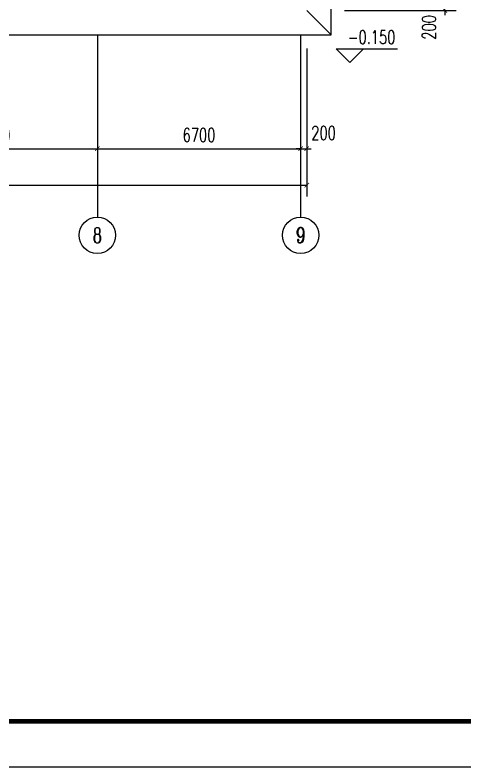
# Model space of a CAD drawing. Extents: x 1728470 to 1835391, y -157368 to 197905.
# Drawn here: x 1788838 to 1803665, y 41451 to 66212 of the extents above; entities that cross this region are included whole.
import ezdxf
from ezdxf.enums import TextEntityAlignment as Align

# ---------------------------------------------------------------- set-up
doc = ezdxf.new("R2010")
doc.units = 0
doc.header["$LTSCALE"] = 1000
doc.header["$MEASUREMENT"] = 0
doc.layers.get('0').update_dxf_attribs({"linetype": 'CONTINUOUS'})
doc.layers.get('DEFPOINTS').update_dxf_attribs({"linetype": 'CONTINUOUS'})
for name, color, linetype in [('AXIS', 3, 'CONTINUOUS'), ('AXIS_TEXT', 7, 'CONTINUOUS'), ('DIM_ELEV', 3, 'CONTINUOUS'), ('GROUND', 2, 'CONTINUOUS'), ('PUB_TEXT', 7, 'CONTINUOUS'), ('PUB_TITLE', 4, 'CONTINUOUS')]:
    doc.layers.add(name, color=color, linetype=linetype)
doc.styles.add('_TCH_AXIS', font='COMPLEX', dxfattribs={"bigfont": 'GBCBIG'})
doc.styles.add('_TCH_DIM', font='SIMPLEX', dxfattribs={"bigfont": 'GBCBIG'})
doc.styles.add('COMPLEX', font='COMPLEX')
doc.styles.add('DIM_FONT', font='SIMPLEX', dxfattribs={"width": 0.7, "bigfont": 'GBCBIG'})
doc.dimstyles.new('DIMN150', dxfattribs={"dimscale": 1.5, "dimtxt": 300, "dimasz": 100, "dimexe": 250, "dimexo": 300, "dimgap": 150, "dimtad": 1, "dimdec": 0, "dimzin": 0, "dimtxsty": 'DIM_FONT', "dimblk": 'ARCHTICK', "dimcen": 0.09, "dimclrt": 7, "dimazin": 3, "dimtfac": 1, "dimtdec": 0, "dimtix": 1, "dimtmove": 0, "dimatfit": 3, "dimtolj": 1, "dimtzin": 0})

# ---------------------------------------------------------------- blocks, each defined once
blk = doc.blocks.new('_AXISO')
blk.add_circle((0, 0), 0.5)
at = {"layer": 'AXIS_TEXT', "style": 'COMPLEX', "width": 1.041667}
blk.add_attdef('A', text='', height=0.56, dxfattribs=at).set_placement((-0.25, -0.28), (0.25, -0.28), align=Align.FIT)
blk = doc.blocks.new('_ARCHTICK')
at = {"color": 0, "linetype": 'BYBLOCK', "const_width": 0.15}
blk.add_lwpolyline([(-0.5, -0.5), (0.5, 0.5)], dxfattribs=at)
blk = doc.blocks.new('*D48')
at = {"layer": 'AXIS', "color": 0}
for p, q in [((1913817, 67450), (1913817, 62575)), ((1968417, 67450), (1968417, 62575)), ((1913817, 62950), (1968417, 62950))]:
    blk.add_line(p, q, dxfattribs=at)
at = {"layer": 'DEFPOINTS', "color": 0}
for p in [(1913817, 67900), (1968417, 67900), (1968417, 62950)]:
    blk.add_point(p, dxfattribs=at)
at = {"layer": 'AXIS', "color": 0, "xscale": 150, "yscale": 150, "zscale": 150, "rotation": 180}
blk.add_blockref('_ARCHTICK', (1913817, 62950), dxfattribs=at)
at = {"layer": 'AXIS', "color": 0, "xscale": 150, "yscale": 150, "zscale": 150}
blk.add_blockref('_ARCHTICK', (1968417, 62950), dxfattribs=at)
at = {"layer": 'AXIS', "color": 7, "insert": (1941117, 63400), "char_height": 450, "attachment_point": 5, "style": 'DIM_FONT'}
blk.add_mtext('\\A1;54600', dxfattribs=at)
blk = doc.blocks.new('*D56')
at = {"layer": 'AXIS', "color": 0}
for p, q in [((1954717, 67450), (1954717, 63775)), ((1961517, 67450), (1961517, 63775)), ((1954717, 64150), (1961517, 64150))]:
    blk.add_line(p, q, dxfattribs=at)
at = {"layer": 'DEFPOINTS', "color": 0}
for p in [(1954717, 67900), (1961517, 67900), (1961517, 64150)]:
    blk.add_point(p, dxfattribs=at)
at = {"layer": 'AXIS', "color": 0, "xscale": 150, "yscale": 150, "zscale": 150, "rotation": 180}
blk.add_blockref('_ARCHTICK', (1954717, 64150), dxfattribs=at)
at = {"layer": 'AXIS', "color": 0, "xscale": 150, "yscale": 150, "zscale": 150}
blk.add_blockref('_ARCHTICK', (1961517, 64150), dxfattribs=at)
at = {"layer": 'AXIS', "color": 7, "insert": (1958117, 64600), "char_height": 450, "attachment_point": 5, "style": 'DIM_FONT'}
blk.add_mtext('\\A1;6800', dxfattribs=at)
blk = doc.blocks.new('*D57')
at = {"layer": 'AXIS', "color": 0}
for p, q in [((1961517, 67450), (1961517, 63775)), ((1968217, 67450), (1968217, 63775)), ((1961517, 64150), (1968217, 64150))]:
    blk.add_line(p, q, dxfattribs=at)
at = {"layer": 'DEFPOINTS', "color": 0}
for p in [(1961517, 67900), (1968217, 67900), (1968217, 64150)]:
    blk.add_point(p, dxfattribs=at)
at = {"layer": 'AXIS', "color": 0, "xscale": 150, "yscale": 150, "zscale": 150, "rotation": 180}
blk.add_blockref('_ARCHTICK', (1961517, 64150), dxfattribs=at)
at = {"layer": 'AXIS', "color": 0, "xscale": 150, "yscale": 150, "zscale": 150}
blk.add_blockref('_ARCHTICK', (1968217, 64150), dxfattribs=at)
at = {"layer": 'AXIS', "color": 7, "insert": (1964867, 64600), "char_height": 450, "attachment_point": 5, "style": 'DIM_FONT'}
blk.add_mtext('\\A1;6700', dxfattribs=at)
blk = doc.blocks.new('*D58')
at = {"layer": 'AXIS', "color": 0}
for p, q in [((1968217, 67450), (1968217, 63775)), ((1968417, 67450), (1968417, 63775)), ((1968217, 64150), (1968067, 64150)), ((1968217, 64150), (1968417, 64150)), ((1968417, 64150), (1968567, 64150))]:
    blk.add_line(p, q, dxfattribs=at)
at = {"layer": 'DEFPOINTS', "color": 0}
for p in [(1968217, 67900), (1968417, 67900), (1968417, 64150)]:
    blk.add_point(p, dxfattribs=at)
at = {"layer": 'AXIS', "color": 0, "xscale": 150, "yscale": 150, "zscale": 150}
blk.add_blockref('_ARCHTICK', (1968217, 64150), dxfattribs=at)
at = {"layer": 'AXIS', "color": 0, "xscale": 150, "yscale": 150, "zscale": 150, "rotation": 180}
blk.add_blockref('_ARCHTICK', (1968417, 64150), dxfattribs=at)
at = {"layer": 'AXIS', "color": 7, "insert": (1968972, 64668), "char_height": 450, "attachment_point": 5, "style": 'DIM_FONT'}
blk.add_mtext('\\A1;200', dxfattribs=at)
blk = doc.blocks.new('*D71')
at = {"layer": 'AXIS', "color": 0}
for p, q in [((1969667, 68900), (1973342, 68900)), ((1972967, 68900), (1972967, 69050)), ((1972967, 68700), (1972967, 68900)), ((1969667, 68700), (1973342, 68700)), ((1972967, 68700), (1972967, 68550))]:
    blk.add_line(p, q, dxfattribs=at)
at = {"layer": 'DEFPOINTS', "color": 0}
for p in [(1969217, 68900), (1972967, 68900), (1969217, 68700)]:
    blk.add_point(p, dxfattribs=at)
at = {"layer": 'AXIS', "color": 0, "xscale": 150, "yscale": 150, "zscale": 150}
for p, rotation in [((1972967, 68900), 270), ((1972967, 68700), 90)]:
    blk.add_blockref('_ARCHTICK', p, dxfattribs=dict(at, rotation=rotation))
at = {"layer": 'AXIS', "color": 7, "insert": (1972449, 68145), "char_height": 450, "attachment_point": 5, "rotation": 90, "style": 'DIM_FONT'}
blk.add_mtext('\\A1;200', dxfattribs=at)
blk = doc.blocks.new('DFW32')
at = {"layer": 'AXIS', "color": 8}
for p, q in [((1961516.8, 67900.2), (1961516.8, 61900.2)), ((1968216.8, 67900.2), (1968216.8, 61900.2))]:
    blk.add_line(p, q, dxfattribs=at)
at = {"layer": 'DIM_ELEV', "color": 8}
for p, q in [((1969837.5, 66992.2), (1969387.5, 67442.2)), ((1969387.5, 67442.2), (1971407.3, 67442.2)), ((1969837.5, 66992.2), (1970287.5, 67442.2))]:
    blk.add_line(p, q, dxfattribs=at)
at = {"layer": 'GROUND', "color": 8}
for p, q in [((1969216.8, 67900.2), (1969216.8, 87100.2)), ((1968416.8, 68700.2), (1969216.8, 67900.2)), ((1913016.8, 67900.2), (1969216.8, 67900.2))]:
    blk.add_line(p, q, dxfattribs=at)
at = {"layer": 'AXIS', "color": 8}
ref = blk.add_blockref('_AXISO', (1961516.8, 61300.2), dxfattribs=dict(at, xscale=1200, yscale=1200, zscale=1200))
ref.add_attrib('A', '8', dxfattribs={"layer": 'AXIS_TEXT', "color": 8, "height": 493.2, "style": '_TCH_AXIS'}).set_placement((1961352.4, 61053.6), (1961681.2, 61053.6), align=Align.FIT)
ref = blk.add_blockref('_AXISO', (1968216.8, 61300.2), dxfattribs=dict(at, xscale=1200, yscale=1200, zscale=1200))
ref.add_attrib('A', '9', dxfattribs={"layer": 'AXIS_TEXT', "color": 8, "height": 506.1, "style": '_TCH_AXIS', "width": 0.928571}).set_placement((1968060.1, 61047.1), (1968373.4, 61047.1), align=Align.FIT)
at = {"layer": 'PUB_TEXT', "color": 8, "style": '_TCH_DIM', "width": 0.705882}
blk.add_text('-0.150', height=446.25, dxfattribs=at).set_placement((1969772.3, 67599.7))
at = {"layer": 'AXIS', "color": 8}
for base, p1, p2, angle, picture, middle in [((1972966.8, 68900.2), (1969216.8, 68700.2), (1969216.8, 68900.2), 90, '*D71', (1972449.3, 68145.2)), ((1968416.8, 64150.2), (1968216.8, 67900.2), (1968416.8, 67900.2), 0, '*D58', (1968971.8, 64667.7))]:
    dim = blk.add_linear_dim(base=base, p1=p1, p2=p2, angle=angle, dimstyle='DIMN150', dxfattribs=at)
    dim.commit()
    dim.dimension.update_dxf_attribs({"geometry": picture, "text_midpoint": middle, "dimtype": 161})
for p1, p2, distance, picture, middle in [((1913816.8, 67900.2), (1968416.8, 67900.2), -4950, '*D48', (1941116.8, 63400.2)), ((1954716.8, 67900.2), (1961516.8, 67900.2), -3750, '*D56', (1958116.8, 64600.2)), ((1961516.8, 67900.2), (1968216.8, 67900.2), -3750, '*D57', (1964866.8, 64600.2))]:
    dim = blk.add_aligned_dim(p1=p1, p2=p2, distance=distance, dimstyle='DIMN150', dxfattribs=at)
    dim.commit()
    dim.dimension.update_dxf_attribs({"geometry": picture, "text_midpoint": middle})

msp = doc.modelspace()

# ---------------------------------------------------------------- linework, layer by layer
at = {"layer": 'PUB_TITLE'}
msp.add_lwpolyline([(1728675, 41451), (1817775, 41451), (1817775, 104451), (1728675, 104451)], close=True, dxfattribs=at)
at = {"layer": 'PUB_TITLE', "const_width": 150}
msp.add_lwpolyline([(1732425, 42951), (1816275, 42951), (1816275, 102951), (1732425, 102951)], close=True, dxfattribs=at)

# ---------------------------------------------------------------- block references
msp.add_blockref('DFW32', (-169967, -2339))

doc.saveas('drawing.dxf')
